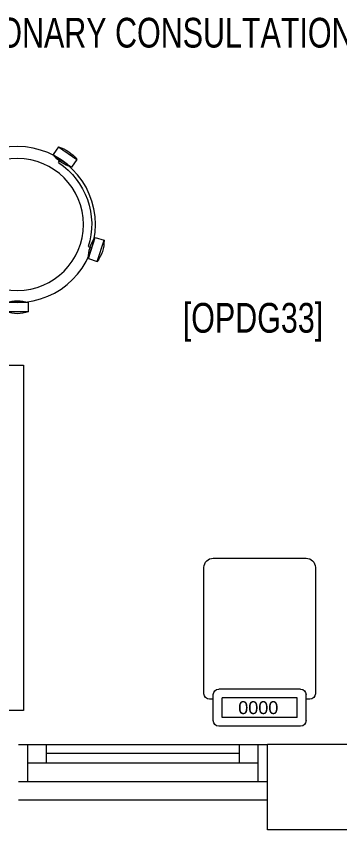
# Model space of a CAD drawing. Header units: millimetres. Extents: x -160614 to 59925, y -157025 to 0.
# Drawn here: x -104516 to -103645, y -116093 to -113901 of the extents above; entities that cross this region are included whole.
import ezdxf

# ---------------------------------------------------------------- set-up
doc = ezdxf.new("R2010")
doc.units = ezdxf.units.MM
doc.header["$LTSCALE"] = 8
doc.layers.get('0').update_dxf_attribs({"color": 9, "lineweight": 5})
for name, color, linetype, lineweight in [('72_EGR_BASE_TEXT', 9, 'Continuous', 5), ('72_EGR_EQP_TAG', 9, 'Continuous', 5), ('Aluminum', 9, 'Continuous', 5), ('LOADING', 9, 'Continuous', 5), ('Walls', 9, 'Continuous', 5)]:
    doc.layers.add(name, color=color, linetype=linetype, lineweight=lineweight)
doc.layers.get('0').off()
doc.layers.get('0').freeze()
doc.styles.get("Standard").update_dxf_attribs({"font": 'ARIALUNI.TTF'})
doc.styles.add('X3G_ENTITY_2587DF', font='swisscl.ttf', dxfattribs={"height": 200})
doc.styles.add('X3G_ENTITY_258862', font='swisscl.ttf', dxfattribs={"height": 200})

# ---------------------------------------------------------------- blocks, each defined once
blk = doc.blocks.new('HF10037-P')
for p, q in [((0.2459, 0.134), (0.1859, 0.134)), ((0.1859, 0.134), (0.1859, 0.109)), ((0.2459, 0.134), (0.2459, 0.109)), ((0.2459, 0.109), (0.1859, 0.109)), ((0, 0), (-0.0142, -0.0583)), ((0, 0), (0.0243, -0.0059)), ((0.0243, -0.0059), (0.01, -0.0642)), ((0.4071, -0.0094), (0.431, -0.0018)), ((0.4071, -0.0094), (0.4255, -0.0665)), ((0.431, -0.0018), (0.4493, -0.0589)), ((0.4069, -0.0417), (0.4165, -0.0387)), ((-0.0142, -0.0583), (0.01, -0.0642)), ((0.4255, -0.0665), (0.4493, -0.0589)), ((0.0524, -0.2725), (0.0674, -0.2525)), ((0.0674, -0.2525), (0.1154, -0.2885)), ((0.3125, -0.2897), (0.362, -0.2558)), ((0.3761, -0.2764), (0.362, -0.2558)), ((0.0524, -0.2725), (0.1004, -0.3085)), ((0.3266, -0.3103), (0.3761, -0.2764)), ((0.3267, -0.268), (0.3323, -0.2763)), ((0.1004, -0.3085), (0.1154, -0.2885)), ((0.3266, -0.3103), (0.3125, -0.2897))]:
    blk.add_line(p, q)
for radius in [0.21, 0.1775]:
    blk.add_circle((0.2161, -0.1014), radius)
for centre, radius, start, end in [((0.2159, 0.0465), 0.0925, 71.0754, 108.9246), ((0.2159, 0.1965), 0.0925, 251.0754, 288.9246), ((0.0779, -0.0499), 0.0925, 147.3419, 185.1912), ((-0.0678, -0.0143), 0.0925, 327.3419, 5.1912), ((0.4996, -0.0113), 0.0925, 178.8412, 216.6904), ((0.3568, -0.057), 0.0925, 358.8412, 36.6904), ((0.2161, -0.1014), 0.2, 303.6037, 17.3657), ((0.0389, -0.3404), 0.0925, 34.1875, 72.0368), ((0.3867, -0.3449), 0.0925, 105.5121, 143.3614), ((0.1289, -0.2205), 0.0925, 214.1875, 252.0368), ((0.3019, -0.2212), 0.0925, 285.5121, 323.3614)]:
    blk.add_arc(centre, radius, start, end)
blk = doc.blocks.new('HF13461A-P')
at = {"layer": 'LOADING'}
for p, q in [((0.2579, 0.4503), (0.0379, 0.4503)), ((0.0229, 0.4353), (0.0229, 0.3653)), ((0.2493, 0.4266), (0.0466, 0.4266)), ((0.0466, 0.4266), (0.0466, 0.3739)), ((0.2493, 0.4266), (0.2493, 0.3739)), ((0.2729, 0.4353), (0.2729, 0.3653)), ((0.0229, 0.3778), (0.0129, 0.3778)), ((0.2493, 0.3739), (0.0466, 0.3739)), ((0.2829, 0.3778), (0.2729, 0.3778)), ((-0.0021, 0.3628), (-0.0021, 0.0228)), ((0.2979, 0.0228), (0.2979, 0.3628)), ((0.2579, 0.3503), (0.0379, 0.3503)), ((0.0229, -0.0022), (0.2729, -0.0022))]:
    blk.add_line(p, q, dxfattribs=at)
for centre, radius, start, end in [((0.0379, 0.4353), 0.015, 90, 180), ((0.2579, 0.4353), 0.015, 0, 90), ((0.0129, 0.3628), 0.015, 90, 180), ((0.2829, 0.3628), 0.015, 0, 90), ((0.0379, 0.3653), 0.015, 180, 270), ((0.2579, 0.3653), 0.015, 270, 0), ((0.0229, 0.0228), 0.025, 180, 270), ((0.2729, 0.0228), 0.025, 270, 0)]:
    blk.add_arc(centre, radius, start, end, dxfattribs=at)
blk.add_text('0000', height=0.03477, dxfattribs=at).set_placement((0.0901, 0.3829))
blk = doc.blocks.new('GF1')
at = {"layer": 'Aluminum', "color": 9}
for p, q in [((-104509.4, -115862.6), (-103839.4, -115862.6)), ((-104484.4, -115962.6), (-104484.4, -115862.6)), ((-104434.4, -115912.6), (-104434.4, -115862.6)), ((-103914.4, -115912.6), (-103914.4, -115862.6)), ((-103864.4, -115962.6), (-103864.4, -115862.6)), ((-103914.4, -115887.6), (-104434.4, -115887.6)), ((-104484.4, -115912.6), (-103864.4, -115912.6)), ((-104509.4, -115962.6), (-103839.4, -115962.6)), ((-103839.4, -116012.6), (-104509.4, -116012.6))]:
    blk.add_line(p, q, dxfattribs=at)
at = {"layer": 'LOADING', "color": 9, "elevation": 0}
blk.add_lwpolyline([(-104496, -114841.2), (-104496, -115771.2), (-105346, -115771.2), (-105346, -114841.2), (-104496, -114841.2)], dxfattribs=at)
at = {"layer": 'Walls', "color": 9}
for p, q in [((-103339.3, -115862.6), (-103839.4, -115862.6)), ((-103839.4, -116092.6), (-103839.4, -115862.6)), ((-103339.3, -116092.6), (-103839.4, -116092.6))]:
    blk.add_line(p, q, dxfattribs=at)
at = {"layer": 'LOADING', "color": 9, "xscale": -1000, "yscale": 1000, "zscale": 1000, "rotation": 180}
blk.add_blockref('HF10037-P', (-104728.5, -114563.4, 0), dxfattribs=at)
at = {"layer": 'LOADING', "color": 9, "lineweight": 0, "xscale": -1000, "yscale": 1000, "zscale": 1000, "rotation": 180}
blk.add_blockref('HF13461A-P', (-104008, -115363.3), dxfattribs=at)
at = {"layer": '72_EGR_BASE_TEXT', "color": 9, "insert": (-103743.8, -113905.4, 0), "char_height": 80, "width": 3493.221, "attachment_point": 2, "style": 'X3G_ENTITY_258862'}
blk.add_mtext('PULMONARY CONSULTATION / EXAMINATION ROOM', dxfattribs=at)
at = {"layer": '72_EGR_BASE_TEXT', "color": 9, "insert": (-103878.1, -114673.5), "char_height": 80, "attachment_point": 2, "style": 'X3G_ENTITY_2587DF'}
blk.add_mtext('[OPDG33]', dxfattribs=at)

msp = doc.modelspace()

# ---------------------------------------------------------------- block references
at = {"layer": '72_EGR_EQP_TAG'}
msp.add_blockref('GF1', (0, 0), dxfattribs=at)

doc.saveas('drawing.dxf')
